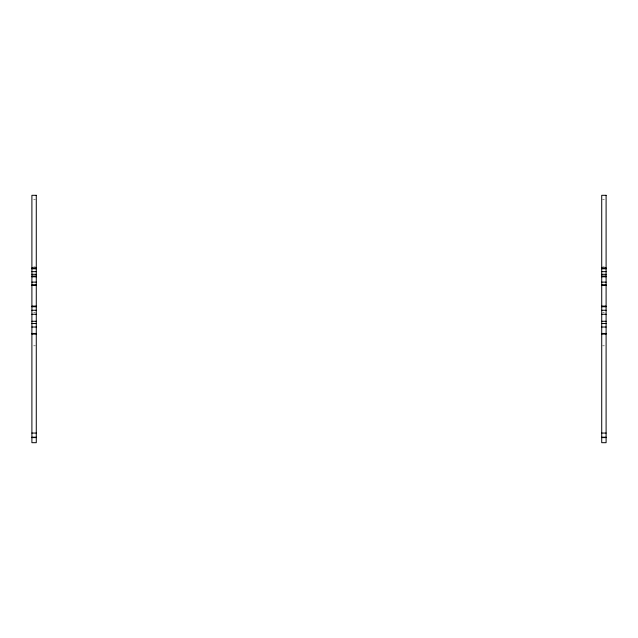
<?xml version="1.0" encoding="UTF-8"?>
<svg xmlns="http://www.w3.org/2000/svg" width="638" height="638" viewBox="0 0 638 638"><rect width="100%" height="100%" fill="white"/><g stroke="black" fill="none" stroke-linecap="round" stroke-linejoin="round"><path stroke-width="0.48" stroke-dasharray="3.19 2.39" d="M33.654 199.247L35.409 199.247M602.591 199.247L604.345 199.247M33.654 266.931L35.409 266.931M602.591 266.931L604.345 266.931M33.654 312.692L35.409 312.692M602.591 312.692L604.345 312.692M33.654 345.82L35.409 345.82M602.591 345.82L604.345 345.82"/><path stroke-width="0.96" d="M31.9 267.984L36.278 267.984M601.722 267.984L606.1 267.984M31.9 268.295L36.278 268.295M601.722 268.295L606.1 268.295M31.9 268.781L36.278 268.781M601.722 268.781L606.1 268.781M31.9 271.66L36.278 271.66M601.722 271.66L606.1 271.66M31.9 274.276L36.278 274.34M601.722 274.276L606.1 274.34M31.9 276.23L36.278 276.23M601.722 276.23L606.1 276.23M31.9 276.342L36.278 276.342M601.722 276.342L606.1 276.342M31.9 276.796L36.278 276.796M601.722 276.796L606.1 276.796M31.9 282.116L36.278 282.116M601.722 282.116L606.1 282.116M31.9 284.995L36.278 284.995M601.722 284.995L606.1 284.995M31.9 285.186L36.278 285.186M601.722 285.186L606.1 285.186M31.9 306.272L36.278 306.272M601.722 306.272L606.1 306.272M31.9 306.296L36.278 306.296M601.722 306.296L606.1 306.296M31.9 306.75L36.278 306.75M601.722 306.75L606.1 306.75M31.9 310.267L36.278 310.267M601.722 310.267L606.1 310.267M31.9 314.271L36.278 314.271M601.722 314.271L606.1 314.271M31.9 321.273L36.278 321.273M601.722 321.273L606.1 321.273M31.9 323.53L36.278 323.53M601.722 323.53L606.1 323.53M31.9 327.031L36.278 327.031M601.722 327.031L606.1 327.031M31.9 333.443L36.278 333.443M601.722 333.443L606.1 333.443M31.9 334.097L36.278 334.097M601.722 334.097L606.1 334.097M31.9 433.058L36.278 433.058M601.722 433.058L606.1 433.058M31.9 437.205L36.278 437.205M601.722 437.205L606.1 437.205M31.9 437.596L36.278 437.596M601.722 437.596L606.1 437.596M36.278 195.308L31.9 195.308L31.9 442.692L36.278 442.692L36.278 195.308M606.1 195.308L601.722 195.308L601.722 442.692L606.1 442.692L606.1 195.308"/></g></svg>
